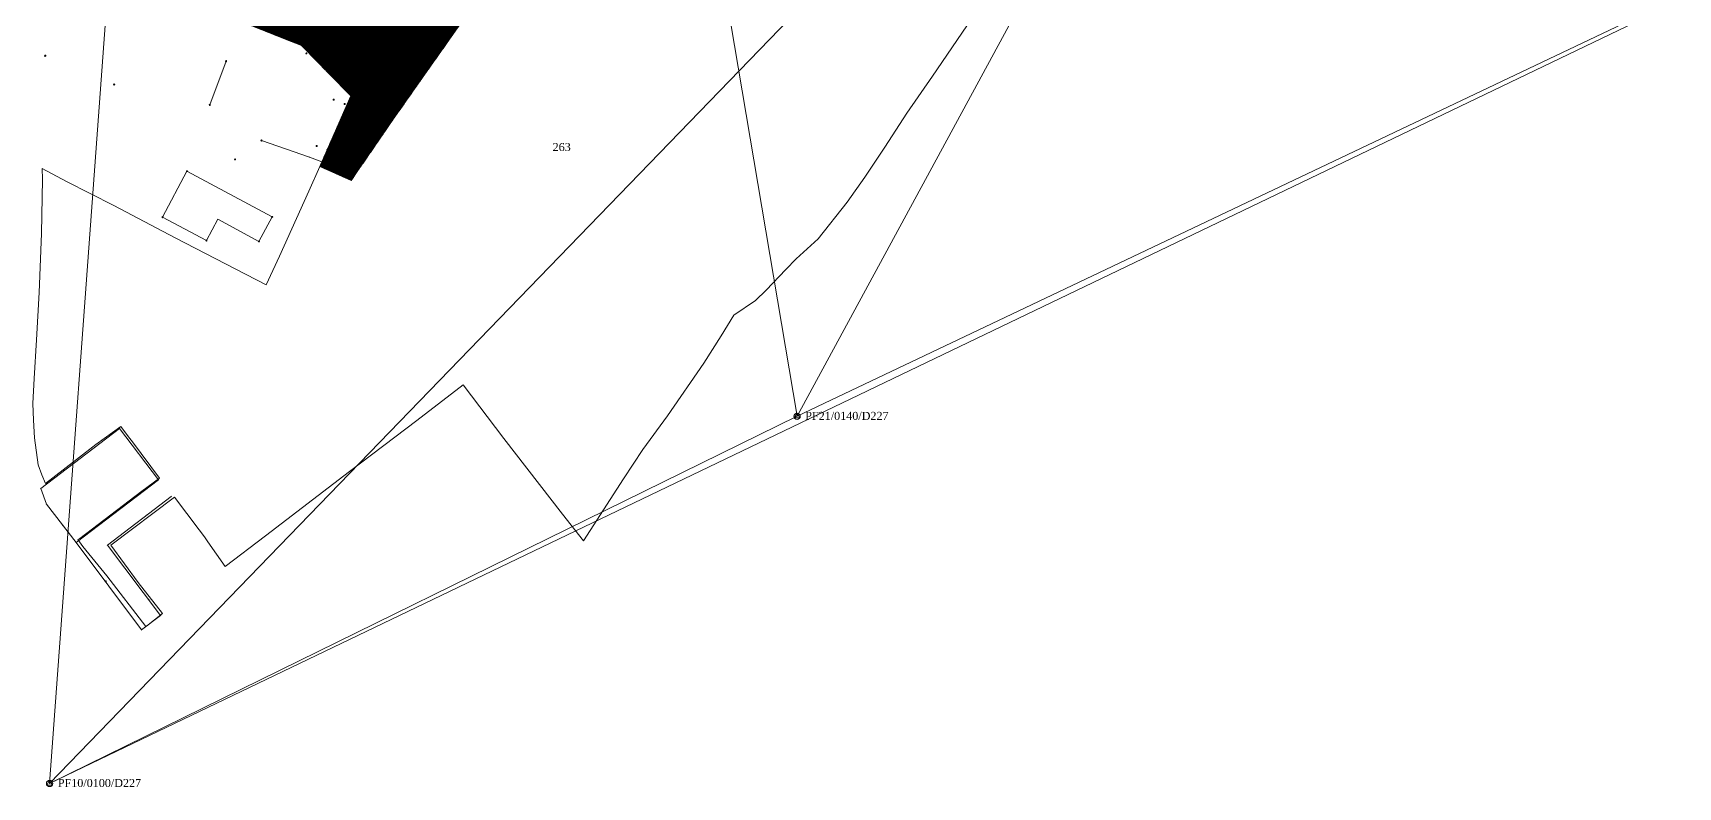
# Model space of a CAD drawing. Header units: metres. Extents: x 1634723 to 1639087, y 4998862 to 5000837.
# Drawn here: x 1634723 to 1635340, y 4999579 to 4999861 of the extents above; entities that cross this region are included whole.
import ezdxf

# ---------------------------------------------------------------- set-up
doc = ezdxf.new("R2010")
doc.units = ezdxf.units.M
doc.header["$MEASUREMENT"] = 0
doc.linetypes.add('DASHED2', pattern=[0.9525, 0.635, -0.3175])
for name, color, linetype, lineweight in [('Estratto di Mappa_Num_Penna__1', 1, 'Continuous', 18), ('Estratto di Mappa_Num_Penna__210', 6, 'Continuous', 18), ('Estratto di Mappa_Num_Penna__3', 3, 'Continuous', 18), ('Estratto di Mappa_Num_Penna__30', 30, 'Continuous', 18), ('Estratto di Mappa_Num_Penna__5', 5, 'Continuous', 18), ('Estratto di Mappa_Num_Penna__6', 6, 'Continuous', 18), ('Estratto di Mappa_Num_Penna__7', 7, 'Continuous', 18), ('Rilevato_Num_Penna__210', 6, 'Continuous', 18), ('Rilevato_Num_Penna__7', 7, 'Continuous', 18), ('Superficie Estratto di Mappa_Num_Penna__255', 255, 'Continuous', 18)]:
    doc.layers.add(name, color=color, linetype=linetype, lineweight=lineweight)
doc.styles.add('GENERATED_STYLE_2', font='times.ttf')

msp = doc.modelspace()

# ---------------------------------------------------------------- hatches: boundary and pattern name
at = {"transparency": 33554577}
h = msp.add_hatch(dxfattribs=at)
h.set_pattern_fill('ANSI31', color=2)
h.set_pattern_definition([(45, (0, 0), (-0.0883883476483, 0.0883883476483), [])])
h.paths.add_polyline_path([(1634972.31, 5000178.74), (1634959.06, 5000185.25), (1634956.81, 5000186.19), (1634951.26, 5000188.87), (1634943.2, 5000192.84), (1634908.18, 5000210.06), (1634892.46, 5000217.83), (1634882.43, 5000222.64), (1634861.32, 5000233.11), (1634848.1, 5000239.4), (1634834.33, 5000246.09), (1634811.14, 5000257.55), (1634794.75, 5000265.4), (1634776.24, 5000274.43), (1634764.46, 5000280.19), (1634759.05, 5000282.91), (1634758.77, 5000278.57), (1634758.26, 5000267.48), (1634757.54, 5000248.19), (1634755.69, 5000218.69), (1634754.5, 5000198.92), (1634753.77, 5000183.93), (1634753.15, 5000172.99), (1634751.13, 5000141.38), (1634750.11, 5000126.39), (1634749.57, 5000118.7), (1634748.8, 5000098.62), (1634747.19, 5000075.59), (1634745.62, 5000048.08), (1634744.38, 5000025.42), (1634743.27, 5000008.28), (1634742.58, 4999998.8), (1634741.82, 4999988.44), (1634739.76, 4999973.27), (1634739.24, 4999959.89), (1634738.92, 4999941.02), (1634737.69, 4999925.46), (1634736.51, 4999910.99), (1634737.57, 4999909.92), (1634748.82, 4999898.54), (1634752.5, 4999894.77), (1634753.34, 4999894.29), (1634753.5, 4999894.2), (1634755.23, 4999893.78), (1634756.29, 4999893.1), (1634757.86, 4999892.07), (1634760.89, 4999889.75), (1634767.08, 4999884.91), (1634776.02, 4999878.46), (1634785.44, 4999871.51), (1634795.11, 4999868.08), (1634797.97, 4999867), (1634809.15, 4999862.64), (1634817.86, 4999859.17), (1634824, 4999856.78), (1634842.57, 4999837.83), (1634830.93, 4999811.41), (1634842.68, 4999806.14), (1634845.95, 4999810.98), (1634859.56, 4999830.79), (1634886.4, 4999868.93), (1634917.78, 4999914.17), (1634946.36, 4999955.27), (1634973.84, 4999995.04), (1634890.31, 5000047.06)])

# ---------------------------------------------------------------- linework, layer by layer
at = {"layer": 'Estratto di Mappa_Num_Penna__1', "linetype": 'Continuous'}
for p, q in [((1634816.48, 4999860.2), (1634816.48, 4999860.2)), ((1634822.76, 4999857.9), (1634822.76, 4999857.9)), ((1634795.75, 4999850.89), (1634795.75, 4999850.89)), ((1634825.88, 4999853.81), (1634825.88, 4999853.81)), ((1634753.83, 4999842.15), (1634753.83, 4999842.15)), ((1634789.64, 4999834.47), (1634789.64, 4999834.47)), ((1634809, 4999821.15), (1634809, 4999821.15)), ((1634799.15, 4999814.05), (1634799.15, 4999814.05)), ((1634781.12, 4999809.63), (1634781.12, 4999809.63)), ((1634771.97, 4999792.42), (1634771.97, 4999792.42)), ((1634813.05, 4999792.49), (1634813.05, 4999792.49)), ((1634788.4, 4999783.65), (1634788.4, 4999783.65)), ((1634808.07, 4999783.33), (1634808.07, 4999783.33)), ((1634755.92, 4999713.31), (1634755.67, 4999713.06)), ((1634755.67, 4999713.31), (1634755.92, 4999713.06)), ((1634755.8, 4999713.18), (1634755.8, 4999713.18)), ((1634765.43, 4999700.85), (1634765.18, 4999700.6)), ((1634765.18, 4999700.85), (1634765.43, 4999700.6)), ((1634765.31, 4999700.73), (1634765.31, 4999700.73)), ((1634735.14, 4999697.48), (1634734.89, 4999697.23)), ((1634734.89, 4999697.48), (1634735.14, 4999697.23)), ((1634735.01, 4999697.35), (1634735.01, 4999697.35)), ((1634770.52, 4999694.1), (1634770.27, 4999693.85)), ((1634770.27, 4999694.1), (1634770.52, 4999693.85)), ((1634770.39, 4999693.97), (1634770.39, 4999693.97)), ((1634726.42, 4999690.86), (1634726.17, 4999690.61)), ((1634726.17, 4999690.86), (1634726.42, 4999690.61)), ((1634726.29, 4999690.74), (1634726.29, 4999690.74)), ((1634775.27, 4999687.81), (1634775.02, 4999687.56)), ((1634775.02, 4999687.81), (1634775.27, 4999687.56)), ((1634775.14, 4999687.68), (1634775.14, 4999687.68)), ((1634728.59, 4999684.93), (1634728.34, 4999684.68)), ((1634728.34, 4999684.93), (1634728.59, 4999684.68)), ((1634728.47, 4999684.8), (1634728.47, 4999684.8)), ((1634756.3, 4999683.29), (1634756.05, 4999683.04)), ((1634756.05, 4999683.29), (1634756.3, 4999683.04)), ((1634756.17, 4999683.17), (1634756.17, 4999683.17)), ((1634734.77, 4999677), (1634734.52, 4999676.75)), ((1634734.52, 4999677), (1634734.77, 4999676.75)), ((1634734.64, 4999676.87), (1634734.64, 4999676.87)), ((1634765.9, 4999680.73), (1634765.65, 4999680.48)), ((1634765.65, 4999680.73), (1634765.9, 4999680.48)), ((1634765.78, 4999680.6), (1634765.78, 4999680.6)), ((1634739.68, 4999670.61), (1634739.43, 4999670.36)), ((1634739.43, 4999670.61), (1634739.68, 4999670.36)), ((1634739.55, 4999670.48), (1634739.55, 4999670.48)), ((1634751.46, 4999669.61), (1634751.21, 4999669.36)), ((1634751.21, 4999669.61), (1634751.46, 4999669.36)), ((1634751.33, 4999669.49), (1634751.33, 4999669.49)), ((1634766.89, 4999649.17), (1634766.64, 4999648.92)), ((1634766.64, 4999649.17), (1634766.89, 4999648.92)), ((1634766.77, 4999649.04), (1634766.77, 4999649.04)), ((1634771.35, 4999643.21), (1634771.1, 4999642.96)), ((1634771.1, 4999643.21), (1634771.35, 4999642.96)), ((1634771.22, 4999643.09), (1634771.22, 4999643.09)), ((1634764.24, 4999637.9), (1634763.99, 4999637.65)), ((1634763.99, 4999637.9), (1634764.24, 4999637.65)), ((1634764.12, 4999637.77), (1634764.12, 4999637.77))]:
    msp.add_line(p, q, dxfattribs=at)
for centre in [(1634816.48, 4999860.2), (1634822.76, 4999857.9), (1634825.88, 4999853.81), (1634795.75, 4999850.89), (1634753.83, 4999842.15), (1634789.64, 4999834.47), (1634809, 4999821.15), (1634799.15, 4999814.05), (1634781.12, 4999809.63), (1634771.97, 4999792.42), (1634813.05, 4999792.49), (1634788.4, 4999783.65), (1634808.07, 4999783.33)]:
    msp.add_circle(centre, 0.2, dxfattribs=at)
at = {"layer": 'Estratto di Mappa_Num_Penna__210', "linetype": 'Continuous', "flags": 128}
for points in [[(1634885.5, 4999867.63), (1634857.45, 4999827.79), (1634845.95, 4999810.98), (1634842.68, 4999806.14), (1634830.93, 4999811.41), (1634826.73, 4999802.12), (1634815.74, 4999777.81), (1634810.78, 4999767.06), (1634776.73, 4999784.66), (1634753.64, 4999796.79), (1634735.98, 4999805.83), (1634726.87, 4999810.62), (1634727.01, 4999806.61), (1634726.65, 4999786.34), (1634725.69, 4999764.21), (1634724.74, 4999746.45), (1634723.87, 4999731.89), (1634723.37, 4999722.5), (1634723.54, 4999716.29), (1634723.95, 4999709.64), (1634725.38, 4999699.51), (1634726.74, 4999695.81), (1634728.04, 4999692.6), (1634734.74, 4999697.74), (1634746.91, 4999707.13), (1634756.35, 4999713.97), (1634759.16, 4999710.11), (1634760.65, 4999708.23), (1634770.85, 4999694.62), (1634764.16, 4999689.73), (1634740.91, 4999671.99), (1634740.19, 4999671.56), (1634742.12, 4999669), (1634751.03, 4999657.94), (1634765.7, 4999639.01), (1634765.89, 4999639.12), (1634771.98, 4999643.8), (1634762.84, 4999655.52), (1634752.62, 4999669.5), (1634776.41, 4999687.43), (1634785.67, 4999675.19), (1634787.67, 4999672.54), (1634788.98, 4999670.69), (1634795.48, 4999661.51), (1634810.54, 4999672.93), (1634842.03, 4999697.1), (1634867.31, 4999716.18), (1634884.66, 4999729.54), (1634899.86, 4999709.45), (1634921.85, 4999681.1), (1634929.69, 4999671.13), (1634944.66, 4999694.38), (1634951.97, 4999705.29), (1634961.22, 4999717.92), (1634974.79, 4999737.66), (1634981.38, 4999747.91), (1634986.1, 4999755.69), (1634994.16, 4999761.17), (1634998.18, 4999765.08), (1635005.54, 4999772.82), (1635009.47, 4999776.76), (1635017.67, 4999784.33), (1635028.52, 4999798.02), (1635035.17, 4999807.44), (1635042.61, 4999818.67), (1635050.85, 4999831.43), (1635060.57, 4999845.27), (1635086.57, 4999883.53)], [(1635060.57, 4999845.27), (1635086.57, 4999883.53)], [(1634809.15, 4999862.64), (1634817.86, 4999859.17), (1634824, 4999856.78), (1634842.57, 4999837.83), (1634830.93, 4999811.41), (1634842.68, 4999806.14), (1634845.95, 4999810.98), (1634857.45, 4999827.79), (1634885.5, 4999867.63)], [(1634857.45, 4999827.79), (1634885.5, 4999867.63)], [(1634885.5, 4999867.63), (1634857.45, 4999827.79)], [(1634809.15, 4999862.64), (1634817.86, 4999859.17)], [(1634817.86, 4999859.17), (1634824, 4999856.78)], [(1634824, 4999856.78), (1634842.57, 4999837.83)], [(1635050.85, 4999831.43), (1635060.57, 4999845.27)], [(1634842.57, 4999837.83), (1634830.93, 4999811.41)], [(1635042.61, 4999818.67), (1635050.85, 4999831.43)], [(1634845.95, 4999810.98), (1634857.45, 4999827.79)], [(1634857.45, 4999827.79), (1634845.95, 4999810.98)], [(1635035.17, 4999807.44), (1635042.61, 4999818.67)], [(1634830.93, 4999811.41), (1634826.73, 4999802.12)], [(1634830.93, 4999811.41), (1634842.68, 4999806.14)], [(1634842.68, 4999806.14), (1634830.93, 4999811.41)], [(1634842.68, 4999806.14), (1634845.95, 4999810.98)], [(1634845.95, 4999810.98), (1634842.68, 4999806.14)], [(1634727.01, 4999806.61), (1634726.65, 4999786.34)], [(1634735.98, 4999805.83), (1634726.87, 4999810.62)], [(1634726.87, 4999810.62), (1634727.01, 4999806.61)], [(1634753.64, 4999796.79), (1634735.98, 4999805.83)], [(1635028.52, 4999798.02), (1635035.17, 4999807.44)], [(1634826.73, 4999802.12), (1634815.74, 4999777.81)], [(1634776.73, 4999784.66), (1634753.64, 4999796.79)], [(1635017.67, 4999784.33), (1635028.52, 4999798.02)], [(1634726.65, 4999786.34), (1634725.69, 4999764.21)], [(1634810.78, 4999767.06), (1634776.73, 4999784.66)], [(1635009.47, 4999776.76), (1635017.67, 4999784.33)], [(1634815.74, 4999777.81), (1634810.78, 4999767.06)], [(1635005.54, 4999772.82), (1635009.47, 4999776.76)], [(1634998.18, 4999765.08), (1635005.54, 4999772.82)], [(1634725.69, 4999764.21), (1634724.74, 4999746.45)], [(1634994.16, 4999761.17), (1634998.18, 4999765.08)], [(1634981.38, 4999747.91), (1634986.1, 4999755.69)], [(1634986.1, 4999755.69), (1634994.16, 4999761.17)], [(1634724.74, 4999746.45), (1634723.87, 4999731.89)], [(1634974.79, 4999737.66), (1634981.38, 4999747.91)], [(1634961.22, 4999717.92), (1634974.79, 4999737.66)], [(1634723.87, 4999731.89), (1634723.37, 4999722.5)], [(1634867.31, 4999716.18), (1634884.66, 4999729.54)], [(1634884.66, 4999729.54), (1634899.86, 4999709.45)], [(1634723.37, 4999722.5), (1634723.54, 4999716.29)], [(1634723.54, 4999716.29), (1634723.95, 4999709.64)], [(1634746.91, 4999707.13), (1634756.35, 4999713.97)], [(1634756.35, 4999713.97), (1634759.16, 4999710.11)], [(1634842.03, 4999697.1), (1634867.31, 4999716.18)], [(1634951.97, 4999705.29), (1634961.22, 4999717.92)], [(1634723.95, 4999709.64), (1634725.38, 4999699.51)], [(1634734.74, 4999697.74), (1634746.91, 4999707.13)], [(1634759.16, 4999710.11), (1634760.65, 4999708.23)], [(1634760.65, 4999708.23), (1634770.85, 4999694.62)], [(1634899.86, 4999709.45), (1634921.85, 4999681.1)], [(1634944.66, 4999694.38), (1634951.97, 4999705.29)], [(1634725.38, 4999699.51), (1634726.74, 4999695.81)], [(1634726.74, 4999695.81), (1634728.04, 4999692.6)], [(1634728.04, 4999692.6), (1634734.74, 4999697.74)], [(1634770.85, 4999694.62), (1634764.16, 4999689.73)], [(1634810.54, 4999672.93), (1634842.03, 4999697.1)], [(1634929.69, 4999671.13), (1634944.66, 4999694.38)], [(1634764.16, 4999689.73), (1634740.91, 4999671.99)], [(1634752.62, 4999669.5), (1634776.41, 4999687.43)], [(1634776.41, 4999687.43), (1634785.67, 4999675.19)], [(1634785.67, 4999675.19), (1634787.67, 4999672.54)], [(1634921.85, 4999681.1), (1634929.69, 4999671.13)], [(1634740.91, 4999671.99), (1634740.19, 4999671.56)], [(1634740.19, 4999671.56), (1634742.12, 4999669)], [(1634742.12, 4999669), (1634751.03, 4999657.94)], [(1634762.84, 4999655.52), (1634752.62, 4999669.5)], [(1634787.67, 4999672.54), (1634788.98, 4999670.69)], [(1634788.98, 4999670.69), (1634795.48, 4999661.51)], [(1634795.48, 4999661.51), (1634810.54, 4999672.93)], [(1634751.03, 4999657.94), (1634765.7, 4999639.01)], [(1634771.98, 4999643.8), (1634762.84, 4999655.52)], [(1634765.7, 4999639.01), (1634765.89, 4999639.12)], [(1634765.89, 4999639.12), (1634771.98, 4999643.8)]]:
    msp.add_lwpolyline(points, dxfattribs=at)
at = {"layer": 'Estratto di Mappa_Num_Penna__3', "linetype": 'Continuous'}
for p, q in [((1634729.63, 4999580.13), (1634821.55, 5000835.17)), ((1634821.55, 5000835.17), (1635009.76, 4999717.76)), ((1635748.27, 5000069.28), (1634729.63, 4999580.13)), ((1634729.63, 4999580.13), (1635197.24, 5000063.62)), ((1635748.27, 5000069.28), (1635009.76, 4999717.76)), ((1635197.24, 5000063.62), (1635009.76, 4999717.76)), ((1634875.96, 4999855.09), (1634875.71, 4999855.09)), ((1634875.84, 4999855.22), (1634875.84, 4999854.97)), ((1634875.84, 4999855.09), (1634875.84, 4999855.09)), ((1634858.85, 4999831.38), (1634858.6, 4999831.38)), ((1634858.73, 4999831.51), (1634858.73, 4999831.26)), ((1634858.73, 4999831.38), (1634858.73, 4999831.38)), ((1634827.19, 4999814.87), (1634826.94, 4999814.87)), ((1634827.06, 4999814.99), (1634827.06, 4999814.74)), ((1634827.06, 4999814.87), (1634827.06, 4999814.87)), ((1634842.99, 4999808.89), (1634842.74, 4999808.89)), ((1634842.87, 4999809.02), (1634842.87, 4999808.77)), ((1634842.87, 4999808.89), (1634842.87, 4999808.89)), ((1634729.63, 4999580.13), (1635009.76, 4999717.76))]:
    msp.add_line(p, q, dxfattribs=at)
at = {"layer": 'Estratto di Mappa_Num_Penna__30', "linetype": 'Continuous'}
for p, q in [((1634728.27, 4999853.18), (1634727.77, 4999852.68)), ((1634727.77, 4999853.18), (1634728.27, 4999852.68)), ((1634728.22, 4999853.13), (1634727.82, 4999853.13)), ((1634727.82, 4999853.13), (1634727.82, 4999852.73)), ((1634727.82, 4999852.73), (1634728.22, 4999852.73)), ((1634728.02, 4999852.93), (1634728.02, 4999852.93)), ((1634728.22, 4999852.73), (1634728.22, 4999853.13))]:
    msp.add_line(p, q, dxfattribs=at)
msp.add_circle((1634728.02, 4999852.93), 0.2, dxfattribs=at)
at = {"layer": 'Estratto di Mappa_Num_Penna__5', "linetype": 'Continuous'}
for p, q in [((1635009.76, 4999718.96), (1635008.72, 4999717.16)), ((1635009.76, 4999718.96), (1635010.8, 4999717.16)), ((1635010.8, 4999717.16), (1635008.72, 4999717.16)), ((1635009.76, 4999717.76), (1635009.76, 4999717.76)), ((1634729.63, 4999581.33), (1634728.59, 4999579.53)), ((1634730.66, 4999579.53), (1634728.59, 4999579.53)), ((1634729.63, 4999581.33), (1634730.66, 4999579.53)), ((1634729.63, 4999580.13), (1634729.63, 4999580.13))]:
    msp.add_line(p, q, dxfattribs=at)
for centre in [(1635009.76, 4999717.76), (1634729.63, 4999580.13)]:
    msp.add_circle(centre, 1.2, dxfattribs=at)
at = {"layer": 'Estratto di Mappa_Num_Penna__6', "linetype": 'Continuous'}
for p, q in [((1634836.41, 4999836.42), (1634835.84, 4999836.42)), ((1634836.32, 4999836.62), (1634835.92, 4999836.62)), ((1634835.92, 4999836.62), (1634835.92, 4999836.22)), ((1634835.92, 4999836.22), (1634836.32, 4999836.22)), ((1634836.12, 4999836.71), (1634836.12, 4999836.14)), ((1634836.12, 4999836.42), (1634836.12, 4999836.42)), ((1634836.32, 4999836.22), (1634836.32, 4999836.62)), ((1634840.47, 4999834.83), (1634839.9, 4999834.83)), ((1634840.39, 4999835.03), (1634839.99, 4999835.03)), ((1634839.99, 4999835.03), (1634839.99, 4999834.63)), ((1634839.99, 4999834.63), (1634840.39, 4999834.63)), ((1634840.19, 4999835.12), (1634840.19, 4999834.55)), ((1634840.19, 4999834.83), (1634840.19, 4999834.83)), ((1634840.39, 4999834.63), (1634840.39, 4999835.03)), ((1634830, 4999819.13), (1634829.43, 4999819.13)), ((1634829.91, 4999819.33), (1634829.51, 4999819.33)), ((1634829.51, 4999819.33), (1634829.51, 4999818.93)), ((1634829.51, 4999818.93), (1634829.91, 4999818.93)), ((1634829.71, 4999819.41), (1634829.71, 4999818.84)), ((1634829.71, 4999819.13), (1634829.71, 4999819.13)), ((1634829.91, 4999818.93), (1634829.91, 4999819.33)), ((1634834.06, 4999817.62), (1634833.5, 4999817.62)), ((1634833.98, 4999817.82), (1634833.58, 4999817.82)), ((1634833.58, 4999817.82), (1634833.58, 4999817.42)), ((1634833.58, 4999817.42), (1634833.98, 4999817.42)), ((1634833.78, 4999817.9), (1634833.78, 4999817.33)), ((1634833.78, 4999817.62), (1634833.78, 4999817.62)), ((1634833.98, 4999817.42), (1634833.98, 4999817.82)), ((1634750.88, 4999655.9), (1634750.32, 4999655.9)), ((1634750.8, 4999656.1), (1634750.4, 4999656.1)), ((1634750.4, 4999656.1), (1634750.4, 4999655.7)), ((1634750.4, 4999655.7), (1634750.8, 4999655.7)), ((1634750.6, 4999656.18), (1634750.6, 4999655.62)), ((1634750.6, 4999655.9), (1634750.6, 4999655.9)), ((1634750.8, 4999655.7), (1634750.8, 4999656.1))]:
    msp.add_line(p, q, dxfattribs=at)
at = {"layer": 'Estratto di Mappa_Num_Penna__7', "linetype": 'Continuous'}
for p, q in [((1634816.48, 4999860.2), (1634822.76, 4999857.9)), ((1634795.75, 4999850.89), (1634789.64, 4999834.47)), ((1634809, 4999821.15), (1634827.06, 4999814.87)), ((1634781.12, 4999809.63), (1634771.97, 4999792.42)), ((1634781.12, 4999809.63), (1634813.05, 4999792.49)), ((1634771.97, 4999792.42), (1634788.4, 4999783.65)), ((1634813.05, 4999792.49), (1634808.07, 4999783.33)), ((1634788.4, 4999783.65), (1634792.66, 4999791.6)), ((1634792.66, 4999791.6), (1634808.07, 4999783.33)), ((1634726.29, 4999690.74), (1634755.8, 4999713.18)), ((1634755.8, 4999713.18), (1634770.39, 4999693.97)), ((1634770.39, 4999693.97), (1634739.55, 4999670.48)), ((1634728.47, 4999684.8), (1634726.29, 4999690.74)), ((1634775.14, 4999687.68), (1634751.33, 4999669.49)), ((1634739.55, 4999670.48), (1634728.47, 4999684.8)), ((1634739.55, 4999670.48), (1634764.12, 4999637.77)), ((1634751.33, 4999669.49), (1634771.22, 4999643.09)), ((1634771.22, 4999643.09), (1634764.12, 4999637.77))]:
    msp.add_line(p, q, dxfattribs=at)
at = {"layer": 'Rilevato_Num_Penna__210', "linetype": 'Continuous', "flags": 128}
for points in [[(1634809.15, 4999862.64), (1634817.86, 4999859.17)], [(1634817.86, 4999859.17), (1634824, 4999856.78)], [(1634824, 4999856.78), (1634842.57, 4999837.83)], [(1634842.57, 4999837.83), (1634830.93, 4999811.41)]]:
    msp.add_lwpolyline(points, dxfattribs=at)
at = {"layer": 'Rilevato_Num_Penna__7', "linetype": 'Continuous'}
for p, q in [((1634875.84, 4999855.09), (1634898.53, 4999887.22)), ((1634858.73, 4999831.38), (1634875.84, 4999855.09)), ((1634842.87, 4999808.89), (1634858.73, 4999831.38)), ((1634827.06, 4999814.87), (1634842.87, 4999808.89))]:
    msp.add_line(p, q, dxfattribs=at)
at = {"layer": 'Superficie Estratto di Mappa_Num_Penna__255', "color": 4, "linetype": 'DASHED2', "ltscale": 5, "flags": 128}
msp.add_lwpolyline([(1634737.69, 4999925.46), (1634736.51, 4999910.99), (1634737.57, 4999909.92), (1634748.82, 4999898.54), (1634752.5, 4999894.77), (1634753.34, 4999894.29), (1634753.5, 4999894.2), (1634755.23, 4999893.78), (1634756.29, 4999893.1), (1634757.86, 4999892.07), (1634760.89, 4999889.75), (1634767.08, 4999884.91), (1634776.02, 4999878.46), (1634785.44, 4999871.51), (1634795.11, 4999868.08), (1634797.97, 4999867), (1634809.15, 4999862.64), (1634817.86, 4999859.17), (1634824, 4999856.78), (1634842.57, 4999837.83), (1634830.93, 4999811.41), (1634842.68, 4999806.14), (1634845.95, 4999810.98), (1634859.56, 4999830.79), (1634886.4, 4999868.93), (1634917.78, 4999914.17), (1634946.36, 4999955.27), (1634973.84, 4999995.04), (1634890.31, 5000047.06), (1634972.31, 5000178.74), (1634959.06, 5000185.25), (1634956.81, 5000186.19), (1634951.26, 5000188.87), (1634943.2, 5000192.84), (1634908.18, 5000210.06), (1634892.46, 5000217.83), (1634882.43, 5000222.64), (1634861.32, 5000233.11), (1634848.1, 5000239.4), (1634834.33, 5000246.09), (1634811.14, 5000257.55), (1634794.75, 5000265.4), (1634776.24, 5000274.43), (1634764.46, 5000280.19), (1634759.05, 5000282.91), (1634758.77, 5000278.57), (1634758.26, 5000267.48), (1634757.54, 5000248.19), (1634755.69, 5000218.69), (1634754.5, 5000198.92), (1634753.77, 5000183.93), (1634753.15, 5000172.99), (1634751.13, 5000141.38), (1634750.11, 5000126.39), (1634749.57, 5000118.7), (1634748.8, 5000098.62), (1634747.19, 5000075.59), (1634745.62, 5000048.08), (1634744.38, 5000025.42), (1634743.27, 5000008.28), (1634742.58, 4999998.8), (1634741.82, 4999988.44), (1634739.76, 4999973.27), (1634739.24, 4999959.89), (1634738.92, 4999941.02)], close=True, dxfattribs=at)
at = {"layer": 'Superficie Estratto di Mappa_Num_Penna__255', "linetype": 'Continuous', "flags": 128}
msp.add_lwpolyline([(1634809.15, 4999862.64), (1634817.86, 4999859.17), (1634824, 4999856.78), (1634842.57, 4999837.83), (1634830.93, 4999811.41), (1634842.68, 4999806.14), (1634845.95, 4999810.98), (1634859.56, 4999830.79), (1634886.4, 4999868.93)], dxfattribs=at)

# ---------------------------------------------------------------- texts
at = {"layer": 'Estratto di Mappa_Num_Penna__5', "linetype": 'Continuous', "char_height": 3, "attachment_point": 7, "style": 'GENERATED_STYLE_2'}
for s, insert in [('\\A1;{\\fTimes New Roman|b0|i0|c0|p18;PF21/0140/D227}', (1635012.83, 4999716.38)), ('\\A1;{\\fTimes New Roman|b0|i0|c0|p18;PF10/0100/D227}', (1634732.7, 4999578.76))]:
    msp.add_mtext(s, dxfattribs=dict(at, insert=insert))
at = {"layer": 'Estratto di Mappa_Num_Penna__6', "linetype": 'Continuous', "insert": (1634918.15, 4999817.16), "char_height": 3, "attachment_point": 7, "style": 'GENERATED_STYLE_2'}
msp.add_mtext('\\A1;{\\fTimes New Roman|b0|i0|c0|p18;263}', dxfattribs=at)

doc.saveas('drawing.dxf')
